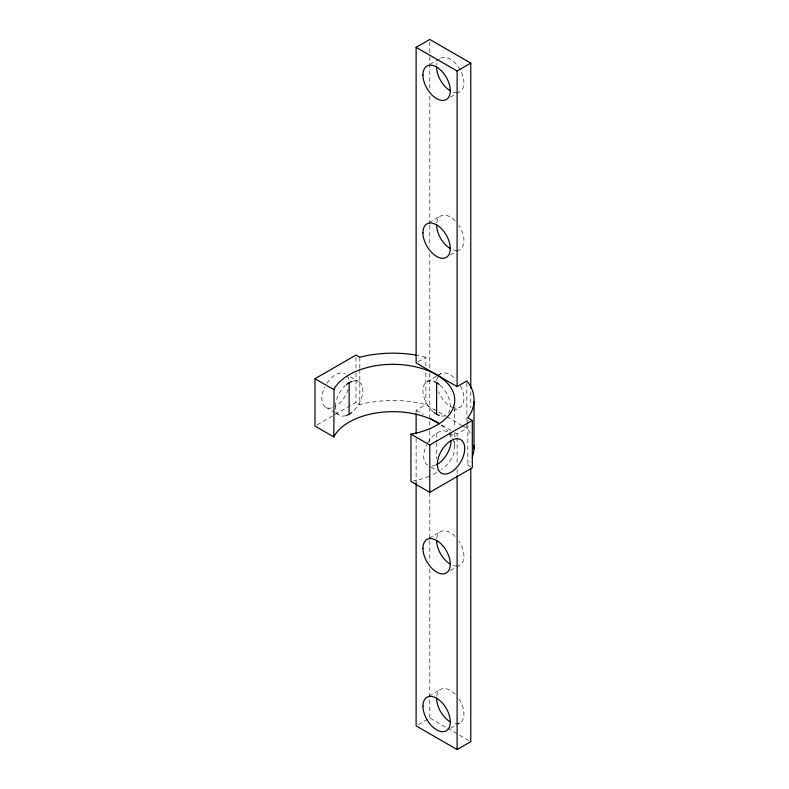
<?xml version="1.0" encoding="UTF-8"?>
<svg xmlns="http://www.w3.org/2000/svg" width="789" height="789" viewBox="0 0 789 789"><rect width="100%" height="100%" fill="white"/><g stroke="black" fill="none" stroke-linecap="round" stroke-linejoin="round"><path stroke-width="0.59" stroke-dasharray="3.94 2.96" d="M470.52 466.753L467.847 465.214L470.234 461.387M430.104 64.284L440.617 58.218M450.48 97.155L455.736 94.118M456.792 93.516L459.938 91.692A19.331 11.154 60 0 0 458.596 67.243A19.331 11.154 60 0 0 438.447 60.23M429.048 222.695L440.617 216.018M450.48 254.955L455.736 251.918M456.792 251.316L459.938 249.492A19.331 11.154 60 0 0 458.882 225.457M418.071 361.816L425.873 357.299L425.873 367.013M317.089 424.847L355.987 402.39L359.814 404.599L360.642 404.353A81.168 46.867 0 0 1 420.379 403.268L425.873 404.639L445.854 416.178M426.948 381.708L436.406 376.245M437.461 375.643L440.617 373.818M416.119 412.736L416.119 410.28L425.873 404.639L425.873 371.866M453.636 410.931L459.938 407.292M455.066 432.767L457.107 433.95L466.871 428.309L466.871 382.192M429.048 538.295L440.617 531.618M450.48 570.555L455.736 567.518M456.792 566.916L459.938 565.092A19.331 11.154 60 0 0 458.882 541.057M429.048 696.095L440.617 689.418M418.219 724.667L429.778 717.99L446.604 727.705M450.48 728.355L455.736 725.318M456.792 724.716L459.938 722.892M435.686 464.997L433.842 465.786A19.331 11.154 -60 0 1 430.547 466.112M425.873 357.299L420.379 355.928A81.168 46.867 0 0 0 417.154 355.306M446.899 416.779L461.614 425.281M462.67 425.882L466.871 428.309L469.258 431.484A81.168 46.867 0 0 1 470.343 433.348M416.119 410.28L423.289 414.422M441.741 425.074L450.963 430.399M449.138 432.974L455.45 436.613M350.405 376.856L358.817 381.708M430.863 467.058L437.175 470.698M325.827 407.292L334.23 412.144M335.286 412.755L339.487 415.182M447.649 728.306L468.676 740.447M470.777 391.926L470.777 407.933M467.847 420.3L467.847 423.94M467.847 425.153L467.847 465.214M457.107 433.95L457.107 436.406M457.107 437.639L457.107 464.652M457.107 469.563L457.107 474.475M454.73 407.302L454.73 427.944M454.73 432.796L454.73 436.435M454.73 441.298L454.73 447.363M436.613 433.279L436.613 441.712M436.613 442.915L436.613 458.577M429.778 41.916L429.778 55.457M429.778 56.69L429.778 88.713M429.778 96.1L429.778 224.175M429.778 225.398L429.778 246.336M429.778 253.723L429.778 368.256M429.778 373.177L429.778 419.975M429.778 421.208L429.778 429.827M429.778 431.06L429.778 443.369M429.778 492.632L429.778 539.429M429.778 540.662L429.778 561.59M429.778 568.987L429.778 717.99M416.119 438.526L416.119 482.73M359.814 357.259L359.814 368.187M359.814 369.4L359.814 404.599M355.987 357.476L355.987 372.043M355.987 373.256L355.987 402.39M452.787 438.487A61.848 35.702 0 0 1 441.238 469.623M436.613 472.611A61.848 35.702 0 0 1 431.435 475.284M429.236 476.25A61.848 35.702 0 0 1 413.14 481.103M441.238 425.103A61.848 35.702 0 0 1 447.984 431.149M449.375 432.836A61.848 35.702 0 0 1 451.702 436.327M347.318 375.83A19.331 11.154 -60 0 1 349.034 380.673M348.107 389.302A19.331 11.154 -60 0 1 335.483 406.335A19.331 11.154 -60 0 0 345.612 415.734M331.952 407.844A19.331 11.154 -60 0 1 324.871 386.758M326.883 383.257A19.331 11.154 -60 0 1 345.148 373.818M457.107 250.369A19.331 11.154 60 0 1 452.058 249.432M436.731 222.873A19.331 11.154 60 0 1 455.509 221.196M460.431 385.851A19.331 11.154 60 0 1 454.947 408.081M453.813 407.844A19.331 11.154 60 0 1 438.447 391.61M436.731 380.673A19.331 11.154 60 0 1 437.895 376.738M438.447 375.83A19.331 11.154 60 0 1 455.509 378.996M457.107 565.969A19.331 11.154 60 0 1 452.058 565.032M436.731 538.473A19.331 11.154 60 0 1 455.509 536.796M458.882 698.857A19.331 11.154 60 0 1 463.429 718.029A19.331 11.154 60 0 1 452.058 722.832M436.731 696.273A19.331 11.154 60 0 1 455.509 694.596M457.107 92.569A19.331 11.154 60 0 1 452.058 91.632M436.731 65.073A19.331 11.154 60 0 1 437.076 63.248M449.207 433.772A19.331 11.154 -60 0 1 450.923 438.615M427.717 465.234A19.331 11.154 -60 0 1 426.76 444.7M427.717 442.925A19.331 11.154 -60 0 1 433.842 435.301L437.372 432.717A19.331 11.154 -60 0 1 447.038 431.761M352.693 381.156A19.331 11.154 -60 0 1 362.822 390.555A19.331 11.154 -60 0 1 352.693 411.641M335.483 406.335A19.331 11.154 -60 0 1 345.612 385.249M445.4 415.606A19.331 11.154 60 0 1 440.154 415.734M433.072 411.641A19.331 11.154 60 0 1 422.943 390.555A19.331 11.154 60 0 1 433.072 381.156M440.154 385.249A19.331 11.154 60 0 1 448.448 413.17"/><path stroke-width="1.18" d="M416.069 355.109A81.168 46.867 0 0 0 360.642 357.013L359.814 357.259L355.987 355.05L314.989 378.72L314.989 426.06L333.816 436.928L334.063 388.987A61.848 35.702 0 0 1 436.613 374.775A61.848 35.702 0 0 1 411.996 433.98L410.951 434.128L410.951 481.468L429.778 492.336L472.305 467.788L472.305 420.448L467.847 417.874L470.826 413.101A81.168 46.867 0 0 0 469.258 384.144L466.871 380.969L457.107 386.61L416.119 362.94L416.119 47.34L429.778 39.45L470.777 63.12L470.777 388.227M333.816 436.928L334.063 436.327A61.848 35.702 0 0 1 380.476 412.381A61.848 35.702 0 0 1 439.453 423.871M416.119 47.34L457.107 71.01L470.777 63.12M410.951 434.128L429.778 444.996L472.305 420.448M416.119 482.73L416.119 725.88L457.107 749.55L470.777 741.66L470.777 468.272M436.613 464.603L437.372 464.277A19.331 11.154 -60 0 0 451.042 440.607M430.459 418.564L438.664 423.298M314.989 378.72L333.816 389.588M474.011 401.493L474.011 448.833M457.107 71.01L457.107 386.61M457.107 475.698L457.107 749.55M436.613 382.665L436.613 414.225M429.778 444.996L429.778 492.336M416.119 413.969L416.119 433.615M349.152 382.665L349.152 414.225M473.972 445.302A81.168 46.867 0 0 1 472.315 457.009M439.286 415.458A19.331 11.154 60 0 1 433.94 412.381M433.94 381.432A19.331 11.154 60 0 1 439.286 384.509M351.825 412.381A19.331 11.154 -60 0 1 346.479 415.458M346.479 384.509A19.331 11.154 -60 0 1 351.825 381.432M450.282 248.535A19.331 11.154 60 0 1 436.613 224.865M450.282 564.135A19.331 11.154 60 0 1 436.613 540.465M450.282 721.935A19.331 11.154 60 0 1 436.613 698.265M450.282 90.735A19.331 11.154 60 0 1 436.613 67.065M422.943 232.755A19.331 11.154 60 0 0 443.448 258.259A19.331 11.154 60 0 0 443.448 230.921A19.331 11.154 60 0 0 422.943 232.755M422.943 74.955A19.331 11.154 60 0 0 443.448 100.459A19.331 11.154 60 0 0 443.448 73.121A19.331 11.154 60 0 0 422.943 74.955M422.943 548.355A19.331 11.154 60 0 0 443.448 573.859A19.331 11.154 60 0 0 443.448 546.521A19.331 11.154 60 0 0 422.943 548.355M422.943 706.155A19.331 11.154 60 0 0 443.448 731.659A19.331 11.154 60 0 0 443.448 704.321A19.331 11.154 60 0 0 422.943 706.155M454.582 469.593A19.331 11.154 -60 0 0 460.707 439.651A19.331 11.154 -60 0 0 437.846 459.928A19.331 11.154 -60 0 0 454.582 469.593"/></g></svg>
